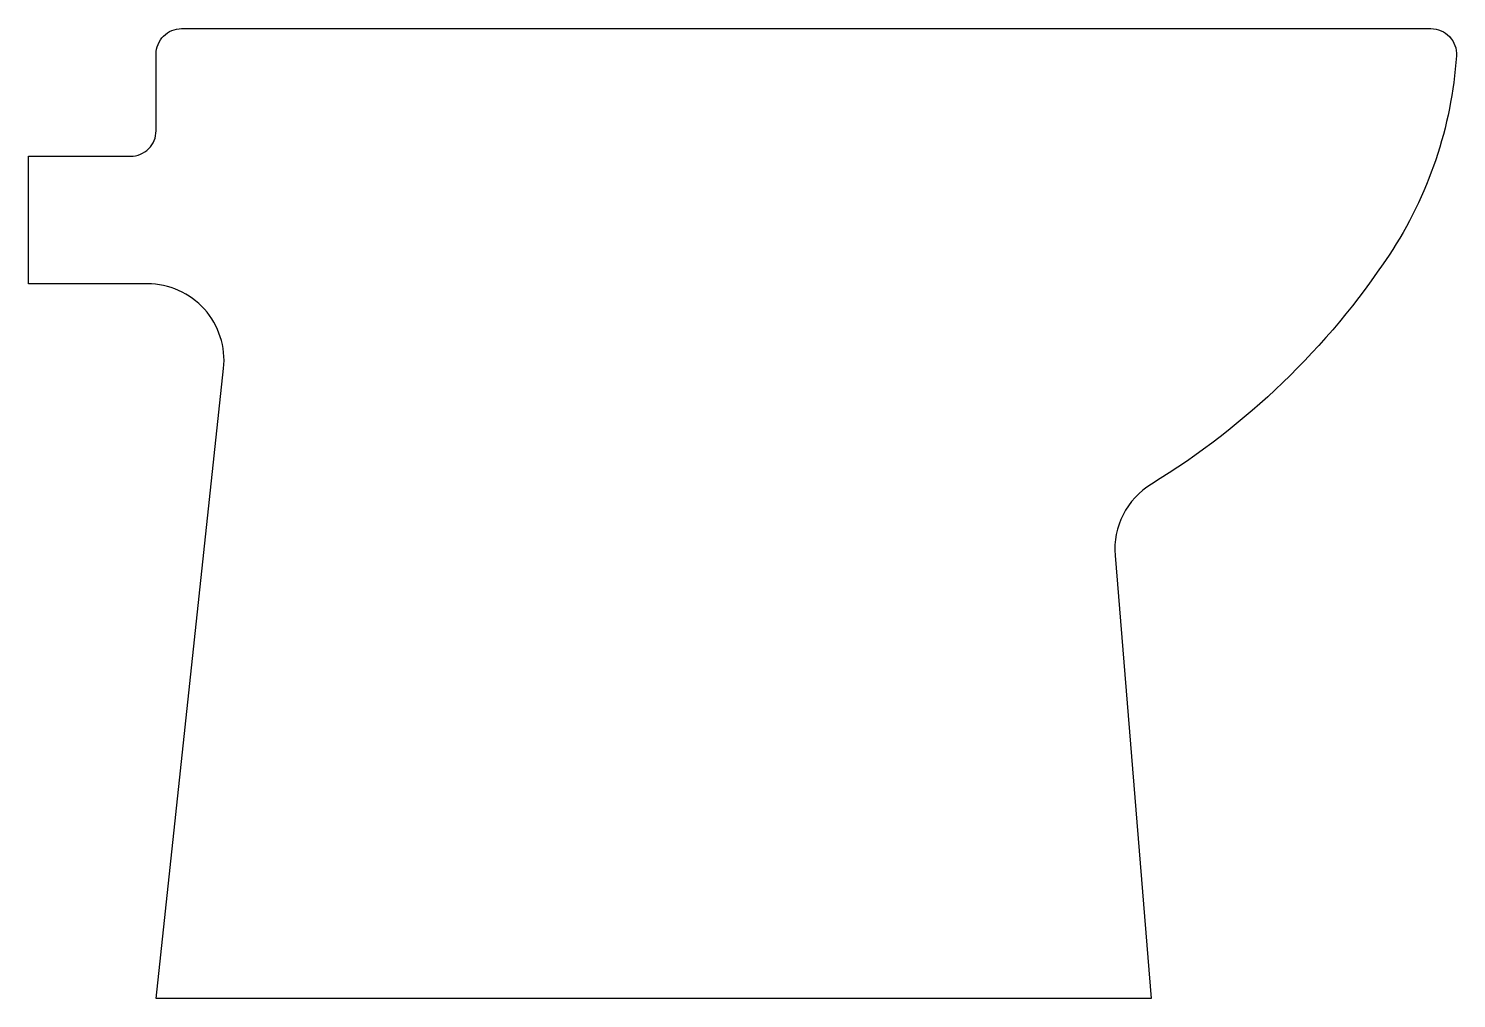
# Model space of a CAD drawing. Header units: millimetres. Extents: x -3003.227 to -3002.668, y 2979.151 to 2979.531.
import ezdxf

# ---------------------------------------------------------------- set-up
doc = ezdxf.new("R2010")
doc.units = ezdxf.units.MM
doc.header["$LTSCALE"] = 10
doc.layers.add('banheiro_louças', color=2, linetype='Continuous')

msp = doc.modelspace()

# ---------------------------------------------------------------- linework, layer by layer
at = {"layer": 'banheiro_louças'}
msp.add_lwpolyline([(-3003.18072, 2979.43076), (-3003.22734, 2979.43076), (-3003.22734, 2979.48076), (-3003.18734, 2979.48076, 0.414214), (-3003.17734, 2979.49076), (-3003.17734, 2979.52076, -0.414214), (-3003.16734, 2979.53076), (-3002.67767, 2979.53076, -0.433809), (-3002.66769, 2979.5201, -0.130443), (-3002.69407, 2979.44203, -0.109847), (-3002.78721, 2979.35231, 0.283303), (-3002.80149, 2979.32426), (-3002.78734, 2979.15076), (-3003.17734, 2979.15076), (-3003.15089, 2979.39757, 0.445833)], format="xyb", close=True, dxfattribs=at)

doc.saveas('drawing.dxf')
